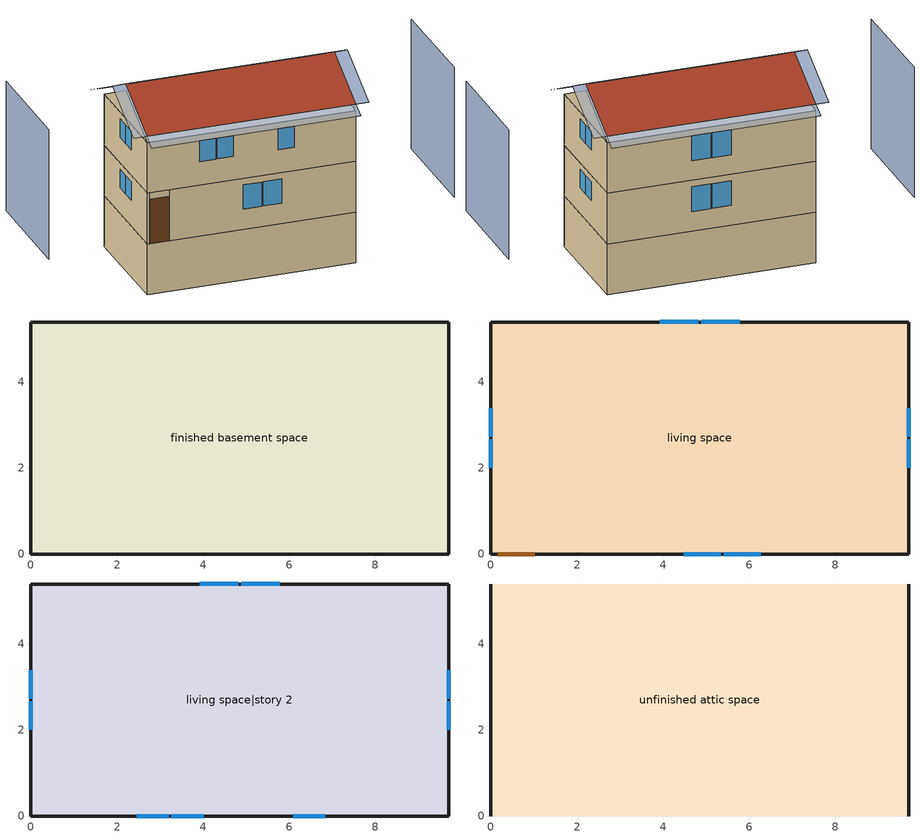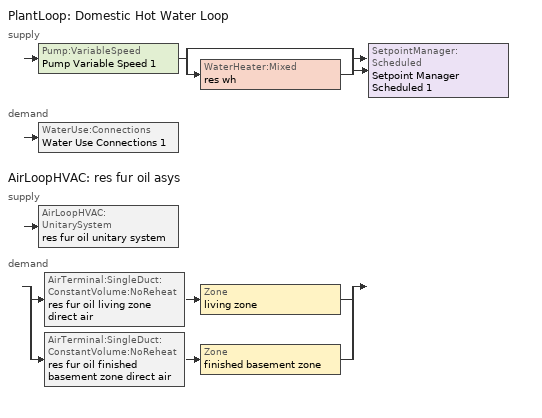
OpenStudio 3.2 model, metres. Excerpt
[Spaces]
finished basement space
 floor foundation (FloorFndGrndFinB): 0,0 0,5.39 9.71,5.39 9.71,0 z-2.44
 wall foundation (WallFndGrndFinB): 0,5.39 0,0 9.71,0 9.71,5.39 0,5.39 z-2.44:0
living space
 floor to finished basement space (FloorFinUninsFin): 0,0 0,5.39 9.71,5.39 9.71,0 z0
 wall outside (WallExtInsFin): 0,5.39 0,0 0.13,0 1.05,0 9.71,0 9.71,5.39 0,5.39 z0:2.44
 window (WindowConstruction): 4.48,0 5.35,0 / 5.41,0 6.28,0 z0.98:2.13; 5.78,5.39 4.88,5.39 / 4.82,5.39 3.93,5.39 z0.94:2.13; 0,3.39 0,2.73 / 0,2.67 0,2 / 9.71,2 9.71,2.67 / 9.71,2.73 9.71,3.39 z1.25:2.13
 door (Door): 0.15,0 1.02,0 z0:2.13
living space|story 2
 floor to living space (FloorFinUninsFin): 0,0 0,5.39 9.71,5.39 9.71,0 z2.44
 wall outside (WallExtInsFin): 0,5.39 0,0 9.71,0 9.71,5.39 0,5.39 z2.44:4.88
 window (WindowConstruction): 2.45,0 3.2,0 / 3.27,0 4.02,0 / 6.1,0 6.85,0 z3.57:4.57; 5.78,5.39 4.88,5.39 / 4.82,5.39 3.93,5.39 z3.38:4.57; 0,3.39 0,2.73 / 0,2.67 0,2 / 9.71,2 9.71,2.67 / 9.71,2.73 9.71,3.39 z3.68:4.57
unfinished attic space
 floor to living space|story 2 (FloorFinInsUnfinAttic): 0,5.39 9.71,5.39 9.71,0 0,0 z4.88
 wall outside (WallExtUninsUnfin): 0,2.7,6.22 0,5.39,4.88 0,0,4.88; 9.71,2.7,6.22 9.71,0,4.88 9.71,5.39,4.88
 roof outside (RoofUnfinInsExt): 9.71,2.7,6.53 0,2.7,6.53 0,0,5.18 9.71,0,5.18; 0,2.7,6.53 9.71,2.7,6.53 9.71,5.39,5.18 0,5.39,5.18
shading: -4.57,5.39 -4.57,0 / 14.28,0 14.28,5.39 z0:6.22; 9.71,2.73 9.71,3.39 / 9.71,2 9.71,2.67 / 0,3.39 0,2.73 / 0,2.67 0,2 z3.68:4.57; 6.1,0 6.85,0 / 3.27,0 4.02,0 / 2.45,0 3.2,0 z3.57:4.57; 0,2.67 0,2 / 9.71,2.73 9.71,3.39 / 0,3.39 0,2.73 / 9.71,2 9.71,2.67 z1.25:2.13; 4.82,5.39 3.93,5.39 / 5.78,5.39 4.88,5.39 z3.38:4.57; 5.41,0 6.28,0 / 4.48,0 5.35,0 z0.98:2.13; 5.78,5.39 4.88,5.39 / 4.82,5.39 3.93,5.39 z0.94:2.13; 10.32,0,5.18 10.32,2.7,6.53 9.71,2.7,6.53 9.71,0,5.18; -0.61,2.7,6.53 -0.61,0,5.18 0,0,5.18 0,2.7,6.53; 0,-0.61,4.88 9.71,-0.61,4.88 9.71,0,5.18 0,0,5.18; -0.61,5.39,5.18 -0.61,2.7,6.53 0,2.7,6.53 0,5.39,5.18; 10.32,2.7,6.53 10.32,5.39,5.18 9.71,5.39,5.18 9.71,2.7,6.53; 9.71,6,4.88 0,6,4.88 0,5.39,5.18 9.71,5.39,5.18
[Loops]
PlantLoop 'Domestic Hot Water Loop'
 supply: Pump:VariableSpeed 'Pump Variable Speed 1' > split
  | bypass
  | WaterHeater:Mixed 'res wh'
  join > SetpointManager:Scheduled 'Setpoint Manager Scheduled 1'
 demand: WaterUse:Connections 'Water Use Connections 1'
AirLoopHVAC 'res fur oil asys'
 supply: AirLoopHVAC:UnitarySystem 'res fur oil unitary system'
 demand: split
  | AirTerminal:SingleDuct:ConstantVolume:NoReheat 'res fur oil living zone direct air' > Zone 'living zone'
  | AirTerminal:SingleDuct:ConstantVolume:NoReheat 'res fur oil finished basement zone direct air' > Zone 'finished basement zone'
[Building]
Building 1: North Axis {deg}=315; Standards Number of Stories=3; Standards Number of Above Ground Stories=2; Standards Building Type=singlefamilydetached; Standards Number of Living Units=1
[Site]
Chicopee-Westover Metro AP_MA_USA: Latitude {deg}=42.2; Longitude {deg}=-72.533; Time Zone {hr}=-5; Elevation {m}=75; Terrain=Suburbs
[ClimateZones]
Climate Zone Institution Name 1=Building America; Climate Zone Document Year 1=0; Climate Zone Value 1=Cold
[Site:WaterMainsTemperature]
Calculation Method=Correlation; Annual Average Outdoor Air Temperature {C}=9.67161; Maximum Difference In Monthly Average Outdoor Air Temperatures {deltaC}=23.3192
[Site:GroundTemperature:Deep]
9.67161, 9.67161, 9.67161, 9.67161, 9.67161, 9.67161, 9.67161, 9.67161, 9.67161, 9.67161, 9.67161, 9.67161
[Material] Roughness=Rough
Name | Thickness {m} | Conductivity {W/m-K} | Density {kg/m3} | Specific Heat {J/kg-K} | Thermal Absorptance | Solar Absorptance | Visible Absorptance
Drywall 0.5 in. | 0.0127 | 0.160291 | 801 | 837.4 | 0.9 | 0.5 | 0.1
FloorUATrussandIns | 0.0889 | 0.0589139 | 50.7834 | 1165.1 | 0.9 | 0.5 | 0.9
FloorUAAdditionalCeilingIns | 0.099314 | 0.0562575 | 16.02 | 1046.75
Composition Shingles | 0.009525 | 0.162714 | 1121.4 | 1465.45 | 0.91 | 0.85 | 0.85
RoofSheathing | 0.01905 | 0.115458 | 512.64 | 1214.23 | 0.82 | 0.3 | 0.3
RoofUARoofIns | 0.18415 | 8.02397 | 37.0049 | 1207.88 | 0.91 | 0.85 | 0.91
Wood, Medium/Dark | 0.0254 | 0.102417 | 544.68 | 1172.36 | 0.92 | 0.75 | 0.75
WallSheathing | 0.0127 | 0.115458 | 512.64 | 1214.23 | 0.82 | 0.3 | 0.3
WallStudAndCavity | 0.0889 | 0.329206 | 129.063 | 1212.76 | 0.92 | 0.75 | 0.92
WallStudAndCavity 1 | 0.0889 | 0.384544 | 83.0341 | 1211.67 | 0.92 | 0.75 | 0.92
WallStudAndCavity 2 | 0.0889 | 0.397942 | 83.0341 | 1211.67 | 0.82 | 0.3 | 0.3
res furniture material finished basement space | 0.1524 | 0.115458 | 640.8 | 1214.23 | 0.9 | 0.6 | 0.1
Concrete 8.0 in. | 0.2032 | 1.803125 | 2242.8 | 837.4 | 0.9
Concrete 4.0 in. | 0.1016 | 1.803125 | 2242.8 | 837.4 | 0.9
FloorFinStudAndAirFloor | 0.1397 | 0.557395 | 67.691 | 1210.98 | 0.9 | 0.5 | 0.9
Wood Floor | 0.015875 | 0.115458 | 544.68 | 1214.23
Floor Covering | 0.0127 | 0.0433444 | 54.468 | 1339.84 | 0.9 | 0.9
DoorMaterial | 0.04445 | 0.0612267 | 512.64 | 1214.23 | 0.82 | 0.3 | 0.3
[Construction]
FloorFinInsUnfinAttic: Drywall 0.5 in., FloorUATrussandIns, FloorUAAdditionalCeilingIns
RoofUnfinInsExt: Composition Shingles, RoofSheathing, RoofUARoofIns
WallExtInsFin: Wood, Medium/Dark, WallSheathing, WallStudAndCavity, Drywall 0.5 in.
WallExtUninsUnfin: Wood, Medium/Dark, WallSheathing, WallStudAndCavity 1
WallIntFinUninsFin: WallStudAndCavity 2, Drywall 0.5 in.
res furniture construction finished basement space; res furniture construction living space; res furniture construction living space|story 2: res furniture material finished basement space
WallFndGrndFinB: Concrete 8.0 in., Drywall 0.5 in.
FloorFndGrndFinB: Concrete 4.0 in.
FloorFinUninsFin: Drywall 0.5 in., FloorFinStudAndAirFloor, RoofSheathing, Wood Floor, Floor Covering
WindowConstruction: WindowMaterial
Door: DoorMaterial
[WindowMaterial:SimpleGlazingSystem]
WindowMaterial: U-Factor {W/m2-K}=4.31528; Solar Heat Gain Coefficient=0.67
[ThermalZone] Use Ideal Air Loads=No
Name | Thermostat
living zone | living zone temperature setpoint
unfinished attic zone
finished basement zone | finished basement zone temperature setpoint
[Sizing:Zone] Zone Cooling Design Supply Air Temperature Input Method=SupplyAirTemperature; Zone Cooling Design Supply Air Temperature {C}=14; Zone Cooling Design Supply Air Temperature Difference {deltaC}=11.11; Zone Heating Design Supply Air Temperature Input Method=SupplyAirTemperature; Zone Heating Design Supply Air Temperature {C}=40; Zone Heating Design Supply Air Temperature Difference {deltaC}=11.11; Zone Cooling Design Supply Air Humidity Ratio {kg-H2O/kg-air}=0.0085; Zone Heating Design Supply Air Humidity Ratio {kg-H2O/kg-air}=0.008; Cooling Design Air Flow Method=DesignDay; Heating Design Air Flow Method=DesignDay; Account for Dedicated Outdoor Air System=No; Dedicated Outdoor Air System Control Strategy=NeutralSupplyAir; Dedicated Outdoor Air Low Setpoint Temperature for Design {C}=autosize; Dedicated Outdoor Air High Setpoint Temperature for Design {C}=autosize
living zone; unfinished attic zone; finished basement zone
[Zone equipment]
living zone: res fur oil living zone direct air, res room ac zone ptac
finished basement zone: res fur oil finished basement zone direct air, res room ac zone ptac 1
[Space]
Name | Space Type | Thermal Zone | Building Unit
living space; living space|story 2 | Space Type 1 | living zone | unit 1
unfinished attic space | Space Type 2 | unfinished attic zone
finished basement space | Space Type 3 | finished basement zone | unit 1
[SpaceType]
Name | Standards Space Type
Space Type 1 | living
Space Type 2 | unfinished attic
Space Type 3 | finished basement
[BuildingUnit]
unit 1: Building Unit Type=Residential
[External:File]
schedules.csv: File=schedules.csv
[People:Definition] Number of People Calculation Method=People; Number of People {people}=0.333333; Fraction Radiant=0.319734; Sensible Heat Fraction=0.573; Carbon Dioxide Generation Rate {m3/s-W}=0; Enable ASHRAE 55 Comfort Warnings=No; Mean Radiant Temperature Calculation Type=ZoneAveraged
res occupants|living space; res occupants|finished basement space; res occupants|living space|story 2
[People] Number of People Schedule=occupants; Activity Level Schedule=res occupants activity schedule; Multiplier=1
Name | People Definition | Space or SpaceType
res occupants|living space | res occupants|living space | living space
res occupants|finished basement space | res occupants|finished basement space | finished basement space
res occupants|living space|story 2 | res occupants|living space|story 2 | living space|story 2
[InternalMass:Definition] Design Level Calculation Method=SurfaceArea
Name | Construction | Surface Area {m2}
finished basement space Partition; living space Partition; living space|story 2 Partition | WallIntFinUninsFin | 52.3354
res furniture mass finished basement space | res furniture construction finished basement space | 20.9342
res furniture mass living space | res furniture construction living space | 20.9342
res furniture mass living space|story 2 | res furniture construction living space|story 2 | 20.9342
[InternalMass] Multiplier=1
Name | Internal Mass Definition | Space or SpaceType
finished basement space Partition | finished basement space Partition | finished basement space
living space Partition | living space Partition | living space
living space|story 2 Partition | living space|story 2 Partition | living space|story 2
res furniture mass finished basement space | res furniture mass finished basement space | finished basement space
res furniture mass living space | res furniture mass living space | living space
res furniture mass living space|story 2 | res furniture mass living space|story 2 | living space|story 2
[Foundation:Kiva]
Foundation Kiva 1: Wall Height Above Grade {m}=0.2032; Wall Depth Below Slab {m}=0.2032
[Foundation:Kiva:Settings]
Soil Conductivity {W/m-K}=1.731; Soil Density {kg/m3}=1842.3; Soil Specific Heat {J/kg-K}=418.7; Ground Solar Absorptivity=0.9; Ground Thermal Absorptivity=0.9; Ground Surface Roughness {m}=0.03; Far-Field Width {m}=40; Deep-Ground Boundary Condition=ZeroFlux; Deep-Ground Depth {m}=40; Minimum Cell Dimension {m}=0.02; Maximum Cell Growth Coefficient=1.5; Simulation Timestep=Hourly
[SurfaceProperty:ExposedFoundationPerimeter]
Surface 18: Exposed Perimeter Calculation Method=TotalExposedPerimeter; Total Exposed Perimeter {m}=30.196
[PlantLoop]
Domestic Hot Water Loop: Glycol Concentration=0; Maximum Loop Flow Rate {m3/s}=0.01; Plant Loop Volume {m3}=0.003; Load Distribution Scheme=Optimal
[Sizing:Plant]
Domestic Hot Water Loop: Loop Type=Heating; Design Loop Exit Temperature {C}=51.6667; Loop Design Temperature Difference {deltaC}=5.55556; Sizing Option=NonCoincident; Zone Timesteps in Averaging Window=1; Coincident Sizing Factor Mode=None
[Pump:VariableSpeed]
Pump Variable Speed 1: Rated Flow Rate {m3/s}=0.01; Rated Pump Head {Pa}=1; Rated Power Consumption {W}=0; Motor Efficiency=1; Fraction of Motor Inefficiencies to Fluid Stream=0; Coefficient 1 of the Part Load Performance Curve=0; Coefficient 2 of the Part Load Performance Curve=1; Coefficient 3 of the Part Load Performance Curve=0; Coefficient 4 of the Part Load Performance Curve=0; Pump Control Type=Intermittent; Skin Loss Radiative Fraction=0.5; Design Power Sizing Method=PowerPerFlowPerPressure; Design Electric Power per Unit Flow Rate {W/(m3/s)}=348701.1; Design Shaft Power per Unit Flow Rate per Unit Head {W-s/m3-Pa}=1.28205; Design Minimum Flow Rate Fraction=0
[SetpointManager:Scheduled]
Setpoint Manager Scheduled 1: Control Variable=Temperature; Schedule=dhw temp
[WaterHeater:Mixed]
res wh: Tank Volume {m3}=0.143846; Setpoint Temperature Schedule=WH Setpoint Temp; Deadband Temperature Difference {deltaC}=2; Maximum Temperature Limit {C}=99; Heater Control Type=Cycle; Heater Maximum Capacity {W}=26376.4; Heater Minimum Capacity {W}=0; Heater Fuel Type=FuelOilNo1; Heater Thermal Efficiency=0.785065; Off Cycle Parasitic Fuel Consumption Rate {W}=0; Off Cycle Parasitic Fuel Type=Electricity; Off Cycle Parasitic Heat Fraction to Tank=0; On Cycle Parasitic Fuel Consumption Rate {W}=0; On Cycle Parasitic Fuel Type=Electricity; On Cycle Parasitic Heat Fraction to Tank=0; Ambient Temperature Indicator=ThermalZone; Ambient Temperature Thermal Zone=finished basement zone; Off Cycle Loss Coefficient to Ambient Temperature {W/K}=3.56229; Off Cycle Loss Fraction to Thermal Zone=0.64; On Cycle Loss Coefficient to Ambient Temperature {W/K}=3.56229; On Cycle Loss Fraction to Thermal Zone=1; Use Side Effectiveness=1; Source Side Effectiveness=1; Use Side Design Flow Rate {m3/s}=autosize; Source Side Design Flow Rate {m3/s}=autosize; Indirect Water Heating Recovery Time {hr}=1.5; Source Side Flow Control Mode=IndirectHeatPrimarySetpoint
[WaterHeater:Sizing]
res wh: Design Mode=PeakDraw; Time Storage Can Meet Peak Draw {hr}=0.538503; Time for Tank Recovery {hr}=0; Nominal Tank Volume for Autosizing Plant Connections {m3}=1
[WaterUse:Connections]
Water Use Connections 1: Drain Water Heat Exchanger Type=None; Drain Water Heat Exchanger Destination=Plant; Water Use Equipment Name 1=res shower; Water Use Equipment Name 2=res sink; Water Use Equipment Name 3=res bath; Water Use Equipment Name 4=res shower dist; Water Use Equipment Name 5=res sink dist; Water Use Equipment Name 6=res bath dist; Water Use Equipment Name 7=res cw; Water Use Equipment Name 8=res dw
[WaterUse:Equipment:Definition]
Name | Peak Flow Rate {m3/s} | Target Temperature Schedule
res shower | 0.000103107 | fixtures temperature schedule
res sink | 6.32038e-05 | fixtures temperature schedule
res bath | 0.000362327 | fixtures temperature schedule
res shower dist; res sink dist; res bath dist | 0 | fixtures temperature schedule
res cw | 6.58207e-06 | res cw temperature schedule
res dw | 1.13243e-05 | res dw temperature schedule
[WaterUse:Equipment] Space=living space
Name | Water Use Equipment Definition | Flow Rate Fraction Schedule
res shower | res shower | showers
res sink | res sink | sinks
res bath | res bath | baths
res shower dist | res shower dist | showers
res sink dist | res sink dist | sinks
res bath dist | res bath dist | baths
res cw | res cw | clothes_washer
res dw | res dw | dishwasher
[OtherEquipment:Definition] Design Level Calculation Method=EquipmentLevel; Fraction Radiant=0; Fraction Lost=0
Name | Design Level {W} | Fraction Latent
res shower | 2964.22 | 0.486891
res sink | 634.242 | 0.311263
res bath | 5338.78 | 0
res hot water distribution | 4068.57 | 0
[OtherEquipment] Space or SpaceType=living space
Name | Other Equipment Definition | Schedule
res shower | res shower | showers
res sink | res sink | sinks
res bath | res bath | baths
res hot water distribution | res hot water distribution | showers
[EnergyManagementSystem:Sensor]
Name | Output Variable or Output Meter Index Key | Output Variable or Output Meter
res_shower_vol | res shower | Water Use Equipment Hot Water Volume
res_shower_tout | res wh | Water Heater Use Side Outlet Temperature
res_shower_mixsp | fixtures temperature schedule | Schedule Value
res_nv_pb_s |  | Site Outdoor Air Barometric Pressure
res_af_vw_s |  | Site Wind Speed
res_nv_wt_s |  | Site Outdoor Air Humidity Ratio
res_af_1_tin_s | living zone | Zone Mean Air Temperature
res_af_1_tt_s | living zone | Zone Outdoor Air Drybulb Temperature
res_nv_1_nva_s | res nv_1 avail schedule | Schedule Value
res_nv_1_sp_s | res nv_1 temp schedule | Schedule Value
res_ds_res_fur_oil_asys_fan_rtf_s | res fur oil htg supply fan | Fan Runtime Fraction
res_infil_1_range_sch_s | res mv_1 range exhaust schedule | Schedule Value
res_infil_1_bath_sch_s | res mv_1 bath exhaust schedule | Schedule Value
res_infil_1_dryer_sch_s | clothes_dryer_exhaust | Schedule Value
res_infil_1_wh_sch_s | Always On Discrete | Schedule Value
[EnergyManagementSystem:Program]
res_shower_sag: If res_shower_vol > 0; Set ShowerTime=SystemTimeStep; Else; Set ShowerTime=0; EndIf; If (res_shower_vol > 0) && (res_shower_mixsp > res_shower_tout); Set ShowerSag=SystemTimeStep; Set ShowerE=res_shower_vol*4141170*(res_shower_mixsp-res_shower_tout); Else; Set ShowerSag=0; Set ShowerE=0; EndIf
res_nv_1_program: Set Tdiff = res_af_1_tin_s-res_af_1_tt_s; Set dT = (@Abs Tdiff); Set pt = (@RhFnTdbWPb res_af_1_tt_s res_nv_wt_s res_nv_pb_s); Set NVA = 5248.341619545534; Set Cs = 0.00017926040778923255; Set Cw = 8.70903777141566e-05; Set MNV = 1.4179398737919997; Set MHR = 0.0115; Set MRH = 0.7; Set temp1 = (res_nv_1_nva_s*NVA); Set SGNV = temp1*((((Cs*dT)+(Cw*(res_af_vw_s^2)))^0.5)/1000); If (res_nv_wt_s<MHR) && (pt<MRH) && (res_af_1_tin_s>res_nv_1_sp_s); Set temp2 = (res_af_1_tin_s-res_nv_1_sp_s); Set NVadj1 = temp2/(res_af_1_tin_s-res_af_1_tt_s); Set NVadj2 = (@Min NVadj1 1); Set NVadj3 = (@Max NVadj2 0); Set NVadj = SGNV*NVadj3; Set res_nv_1_flow_act = (@Min NVadj MNV); Else; Set res_nv_1_flow_act = 0; EndIf
res_infil_1_program: Set p_m = 0.14; Set p_s = 0.22; Set s_m = 270; Set s_s = 370; Set z_m = 9.99744; Set z_s = 4.8768; Set f_t = (((s_m/z_m)^p_m)*((z_s/s_s)^p_s)); Set Tdiff = res_af_1_tin_s-res_af_1_tt_s; Set dT = @Abs Tdiff; Set c = 0.165; Set Cs = 0.1025; Set Cw = 0.1502; Set n = 0.65; Set sft = (f_t*0.7000000000000001); Set temp1 = ((c*Cw)*((sft*res_af_vw_s)^(2*n)))^2; Set Qn = (((c*Cs*(dT^n))^2)+temp1)^0.5; Set Tdiff = res_af_1_tin_s-res_af_1_tt_s; Set QWHV = res_infil_1_wh_sch_s*0.0; Set Qrange = res_infil_1_range_sch_s*0.0472; Set Qdryer = res_infil_1_dryer_sch_s*0.0472; Set Qbath = res_infil_1_bath_sch_s*0.0472; Set QductsOut = 0; Set QductsIn = 0; Set Qout = Qrange+Qbath+Qdryer+QductsOut; Set Qin = QWHV+QductsIn; Set faneff_wh = 1; Set res_infil_1_house_fan_act = (QWHV*300)/faneff_wh*0; Set faneff_sp = 0.4719474432000001; Set res_infil_1_range_fan_act = (Qrange*300)/faneff_sp; Set res_infil_1_bath_fan_act = (Qbath*300)/faneff_sp; Set Qfan = (@Max Qout Qin); If Qfan > 0; Set Qavg = ((Qout + Qin) / 2.0); If ((@Abs (Qout - Qavg)) / Qavg) <= 0.1; Set phi = 1; Else; Set phi = (Qn / (Qn + Qfan)); EndIf; Set Qinf_adj = phi * Qn; Else; Set Qinf_adj = Qn; EndIf; Set res_infil_1_flow_act = Qfan + Qinf_adj
[EnergyManagementSystem:ProgramCallingManager]
res shower sag: EndOfSystemTimestepAfterHVACReporting; res_shower_sag
res af_1 program calling manager: BeginTimestepBeforePredictor; res_infil_1_program; res_nv_1_program
[EnergyManagementSystem:OutputVariable] Type of Data in Variable=Summed; Update Frequency=SystemTimestep; EMS Program or Subroutine=res_shower_sag
Name | EMS Variable | Units
Unmet Shower Energy|unit 1 | ShowerE | J
Unmet Shower Time|unit 1 | ShowerSag | hr
Shower Draw Time|unit 1 | ShowerTime | hr
[Coil:Heating:Gas]
res fur oil heating coil: Availability Schedule=Always On Discrete; Gas Burner Efficiency=0.8; Nominal Capacity {W}=16893.5; Parasitic Electric Load {W}=220; Parasitic Gas Load {W}=0; Fuel Type=FuelOilNo1
[Fan:OnOff] Availability Schedule=Always On Discrete; Motor Efficiency=1
Name | Fan Total Efficiency | Pressure Rise {Pa} | Maximum Flow Rate {m3/s} | Motor In Airstream Fraction | Fan Power Ratio Function of Speed Ratio Curve | Fan Efficiency Ratio Function of Speed Ratio Curve
res fur oil htg supply fan | 0.75 | 794.58 | 0.498309 | 1 | Fan On Off Power Curve | Fan On Off Efficiency Curve
res room ac living zone clg supply fan | 1 | 0 | 0.257118 | 0 | Fan On Off Power Curve 1 | Fan On Off Efficiency Curve 1
res room ac finished basement zone clg supply fan | 1 | 0 | 0.0412668 | 0 | Fan On Off Power Curve 2 | Fan On Off Efficiency Curve 2
[AirLoopHVAC:UnitarySystem]
res fur oil unitary system: Control Type=Load; Controlling Zone or Thermostat Location=living zone; Dehumidification Control Type=None; Availability Schedule=Always On Discrete; Supply Fan=res fur oil htg supply fan; Fan Placement=BlowThrough; Supply Air Fan Operating Mode Schedule=Always Off Discrete; Heating Coil=res fur oil heating coil; DX Heating Coil Sizing Ratio=1; Use DOAS DX Cooling Coil=No; DOAS DX Cooling Coil Leaving Minimum Air Temperature {C}=2; Latent Load Control=SensibleOnlyLoadControl; Supply Air Flow Rate Method During Cooling Operation=SupplyAirFlowRate; Supply Air Flow Rate During Cooling Operation {m3/s}=0; Supply Air Flow Rate Method During Heating Operation=SupplyAirFlowRate; Supply Air Flow Rate During Heating Operation {m3/s}=0.498304; Supply Air Flow Rate When No Cooling or Heating is Required {m3/s}=0; Maximum Supply Air Temperature {C}=48.8889; Maximum Outdoor Dry-Bulb Temperature for Supplemental Heater Operation {C}=21; Maximum Cycling Rate {cycles/hr}=2.5; Heat Pump Time Constant {s}=60; Fraction of On-Cycle Power Use=0.01; Heat Pump Fan Delay Time {s}=60; Ancilliary On-Cycle Electric Power {W}=0; Ancilliary Off-Cycle Electric Power {W}=0
[AirLoopHVAC]
res fur oil asys: Availability Schedule=Always On Discrete; Design Supply Air Flow Rate {m3/s}=0.498304; Design Return Air Flow Fraction of Supply Air Flow=1
[Sizing:System]
res fur oil asys: Type of Load to Size On=Sensible; Design Outdoor Air Flow Rate {m3/s}=Autosize; Central Heating Maximum System Air Flow Ratio=0.3; Preheat Design Temperature {C}=7; Preheat Design Humidity Ratio {kg-H2O/kg-Air}=0.008; Precool Design Temperature {C}=12.8; Precool Design Humidity Ratio {kg-H2O/kg-Air}=0.008; Central Cooling Design Supply Air Temperature {C}=12.8; Central Heating Design Supply Air Temperature {C}=16.7; Sizing Option=NonCoincident; 100% Outdoor Air in Cooling=Yes; 100% Outdoor Air in Heating=Yes; Central Cooling Design Supply Air Humidity Ratio {kg-H2O/kg-Air}=0.0085; Central Heating Design Supply Air Humidity Ratio {kg-H2O/kg-Air}=0.008; Cooling Design Air Flow Method=DesignDay; Cooling Design Air Flow Rate {m3/s}=0; Heating Design Air Flow Method=DesignDay; Heating Design Air Flow Rate {m3/s}=0; System Outdoor Air Method=ZoneSum; Zone Maximum Outdoor Air Fraction=1; Cooling Supply Air Flow Rate Per Floor Area {m3/s-m2}=0.00996765; Cooling Fraction of Autosized Cooling Supply Air Flow Rate=1; Cooling Supply Air Flow Rate Per Unit Cooling Capacity {m3/s-W}=3.94755e-05; Heating Supply Air Flow Rate Per Floor Area {m3/s-m2}=0.00996765; Heating Fraction of Autosized Heating Supply Air Flow Rate=1; Heating Fraction of Autosized Cooling Supply Air Flow Rate=1; Heating Supply Air Flow Rate Per Unit Heating Capacity {m3/s-W}=3.15882e-05; Cooling Design Capacity Method=CoolingDesignCapacity; Cooling Design Capacity {W}=autosize; Cooling Design Capacity Per Floor Area {W/m2}=234.7; Fraction of Autosized Cooling Design Capacity=1; Heating Design Capacity Method=HeatingDesignCapacity; Heating Design Capacity {W}=autosize; Heating Design Capacity Per Floor Area {W/m2}=157; Fraction of Autosized Heating Design Capacity=1; Central Cooling Capacity Control Method=OnOff
[AirTerminal:SingleDuct:ConstantVolume:NoReheat] Availability Schedule=Always On Discrete
Name | Maximum Air Flow Rate {m3/s}
res fur oil living zone direct air | 0.429388
res fur oil finished basement zone direct air | 0.0689158
[Coil:Cooling:DX:SingleSpeed] Availability Schedule=Always On Discrete; Rated Sensible Heat Ratio=0.65; Rated COP {W/W}=3.10481; Rated Evaporator Fan Power Per Volume Flow Rate {W/(m3/s)}=773.3; Total Cooling Capacity Function of Temperature Curve=RoomAC-Cap-fT; Total Cooling Capacity Function of Flow Fraction Curve=RoomAC-Cap-fFF; Energy Input Ratio Function of Temperature Curve=RoomAC-EIR-fT; Energy Input Ratio Function of Flow Fraction Curve=RoomAC-EIR-fFF; Part Load Fraction Correlation Curve=RoomAC-PLF-fPLR; Minimum Outdoor Dry-Bulb Temperature for Compressor Operation {C}=-25; Condenser Type=AirCooled; Evaporative Condenser Effectiveness=0.9; Evaporative Condenser Air Flow Rate {m3/s}=Autosize; Evaporative Condenser Pump Rated Power Consumption {W}=Autosize; Crankcase Heater Capacity {W}=0; Maximum Outdoor Dry-Bulb Temperature for Crankcase Heater Operation {C}=10; Basin Heater Capacity {W/K}=0; Basin Heater Setpoint Temperature {C}=2
Name | Rated Total Cooling Capacity {W} | Rated Air Flow Rate {m3/s}
res room ac cooling coil | 5474.25 | 0.229202
res room ac cooling coil 1 | 878.604 | 0.0367864
[Coil:Heating:Electric] Availability Schedule=Always Off Discrete; Nominal Capacity {W}=0
res room ac always off heating coil; res room ac always off heating coil 1
[ZoneHVAC:PackagedTerminalAirConditioner] Availability Schedule=Always On Discrete; Supply Air Flow Rate During Heating Operation {m3/s}=1e-05; Supply Air Flow Rate When No Cooling or Heating is Needed {m3/s}=0; Outdoor Air Flow Rate During Cooling Operation {m3/s}=0; Outdoor Air Flow Rate During Heating Operation {m3/s}=0; Outdoor Air Flow Rate When No Cooling or Heating is Needed {m3/s}=0; Fan Placement=DrawThrough; Supply Air Fan Operating Mode Schedule=Always Off Discrete
Name | Supply Air Flow Rate During Cooling Operation {m3/s} | Supply Air Fan | Heating Coil | Cooling Coil
res room ac zone ptac | 0.257118 | res room ac living zone clg supply fan | res room ac always off heating coil | res room ac cooling coil
res room ac zone ptac 1 | 0.0412668 | res room ac finished basement zone clg supply fan | res room ac always off heating coil 1 | res room ac cooling coil 1
[ThermostatSetpoint:DualSetpoint] Heating Setpoint Temperature Schedule=res heating setpoint; Cooling Setpoint Temperature Schedule=res cooling setpoint
finished basement zone temperature setpoint; living zone temperature setpoint
[ElectricEquipment:Definition] Design Level Calculation Method=EquipmentLevel
Name | Design Level {W} | Fraction Latent | Fraction Radiant | Fraction Lost
res ceil fan | 12.5372 | 0 | 0.558 | 0
res refrig | 65.0889 | 0 | 0 | 0
res cw | 989.686 | 0 | 0.48 | 0.2
res cd electric | 7238.73 | 0.05 | 0.09 | 0.8
res dw | 736.983 | 0.15 | 0.36 | 0.25
res range electric | 1164.25 | 0.3 | 0.24 | 0.3
res misc plug loads|living space; res misc plug loads|finished basement space; res misc plug loads|living space|story 2 | 258.486 | 0.021 | 0.558 | 0.049
res infil_1 house fan; res infil_1 range fan; res infil_1 bath fan | 0 | 0 | 0 | 1
[ElectricEquipment]
Name | Electric Equipment Definition | Space or SpaceType | Schedule
res ceil fan | res ceil fan | living space | ceiling_fan
res refrig | res refrig | living space | res refrig schedule
res cw | res cw | living space | clothes_washer_power
res cd electric | res cd electric | living space | clothes_dryer
res dw | res dw | living space | dishwasher_power
res range electric | res range electric | living space | cooking_range
res misc plug loads|living space | res misc plug loads|living space | living space | plug_loads
res misc plug loads|finished basement space | res misc plug loads|finished basement space | finished basement space | plug_loads
res misc plug loads|living space|story 2 | res misc plug loads|living space|story 2 | living space|story 2 | plug_loads
res infil_1 house fan | res infil_1 house fan | living space | Always On Discrete
res infil_1 range fan | res infil_1 range fan | living space | Always On Discrete
res infil_1 bath fan | res infil_1 bath fan | living space | Always On Discrete
[Lights:Definition] Design Level Calculation Method=LightingLevel; Lighting Level {W}=89.371; Fraction Radiant=0.6; Fraction Visible=0.2; Return Air Fraction=0
res lighting interior living space; res lighting interior finished basement space; res lighting interior living space|story 2
[Lights] Schedule=lighting_interior; Fraction Replaceable=1
Name | Lights Definition | Space or SpaceType
res lighting interior living space | res lighting interior living space | living space
res lighting interior finished basement space | res lighting interior finished basement space | finished basement space
res lighting interior living space|story 2 | res lighting interior living space|story 2 | living space|story 2
[Exterior:Lights:Definition]
res lighting exterior: Design Level {W}=11.2783
[Exterior:Lights]
res lighting exterior: Exterior Lights Definition=res lighting exterior; Schedule=lighting_exterior
[SpaceInfiltration:EffectiveLeakageArea]
res infil|unfinished attic space: Space or SpaceType=unfinished attic space; Schedule=Always On Discrete; Effective Air Leakage Area {cm2}=1742.77; Stack Coefficient=0.000114864; Wind Coefficient=3.99921e-05
[SpaceInfiltration:DesignFlowRate] Space or SpaceType=living space; Schedule=Always On Discrete; Design Flow Rate Calculation Method=Flow/Space; Design Flow Rate {m3/s}=0
res nv_1 flow; res infil_1 flow
[EnergyManagementSystem:Actuator]
Name | Actuated Component | Actuated Component Type | Actuated Component Control Type
res_nv_1_flow_act | res nv_1 flow | Zone Infiltration | Air Exchange Flow Rate
res_infil_1_house_fan_act | res infil_1 house fan | ElectricEquipment | Electricity Rate
res_infil_1_range_fan_act | res infil_1 range fan | ElectricEquipment | Electricity Rate
res_infil_1_bath_fan_act | res infil_1 bath fan | ElectricEquipment | Electricity Rate
res_infil_1_flow_act | res infil_1 flow | Zone Infiltration | Air Exchange Flow Rate
[Schedule:File] External File=schedules.csv; Rows to Skip at Top=1; Number of Hours of Data=8760; Minutes per Item=15
Name | Column Number
occupants | 1
showers | 14
sinks | 15
baths | 13
ceiling_fan | 16
clothes_washer | 9
clothes_washer_power | 10
clothes_dryer | 11
dishwasher | 7
dishwasher_power | 8
cooking_range | 6
lighting_interior | 2
lighting_exterior | 3
plug_loads | 17
clothes_dryer_exhaust | 12
[Schedule:Constant]
Name | Value
res occupants activity schedule | 112.539
dhw temp; WH Setpoint Temp | 51.6667
fixtures temperature schedule | 43.3333
Always On Discrete | 1
Always Off Discrete | 0
res cw temperature schedule; res dw temperature schedule | 52.666
[Schedule:Ruleset]
Name | Default Day Schedule | Summer Design Day Schedule | Winter Design Day Schedule
res heating setpoint | Schedule Day 6 | res heating setpoint summer design | res heating setpoint winter design
res cooling setpoint | Schedule Day 7 | res cooling setpoint summer design | res cooling setpoint winter design
res refrig schedule | Schedule Day 8 | res refrig schedule summer design | res refrig schedule winter design
res nv_1 temp schedule | Schedule Day 11
res nv_1 avail schedule | Schedule Day 12
res mv_1 range exhaust schedule | Schedule Day 15 | res mv_1 range exhaust schedule summer design | res mv_1 range exhaust schedule winter design
res mv_1 bath exhaust schedule | Schedule Day 16 | res mv_1 bath exhaust schedule summer design | res mv_1 bath exhaust schedule winter design
[Schedule:Day]
Schedule Day 6; Schedule Day 7; Schedule Day 8; res refrig schedule winter design; Schedule Day 11; Schedule Day 12; Schedule Day 15; res mv_1 range exhaust schedule winter design; Schedule Day 16; res mv_1 bath exhaust schedule winter design: 24, 0, 0
res heating setpoint allday1; res heating setpoint allday2; res heating setpoint allday3; res heating setpoint allday4; res heating setpoint allday5; res heating setpoint allday6; res heating setpoint allday7; res heating setpoint allday8; res heating setpoint allday9; res heating setpoint allday10; res heating setpoint allday11; res heating setpoint allday12: 6, 0, 17.7778, 21, 0, 19.4444, 24, 0, 17.7778
res heating setpoint winter design; res cooling setpoint allday1; res cooling setpoint allday2; res cooling setpoint allday3; res cooling setpoint allday4; res cooling setpoint allday5; res cooling setpoint allday9; res cooling setpoint allday10; res cooling setpoint allday11; res cooling setpoint allday12; res cooling setpoint winter design: 24, 0, 21.1111
res heating setpoint summer design; res cooling setpoint summer design: 24, 0, 23.8889
res cooling setpoint allday6; res cooling setpoint allday7; res cooling setpoint allday8: 1, 0, 21.1111, 2, 0, 21.1111, 3, 0, 21.1111, 4, 0, 21.1111, 5, 0, 21.1111, 6, 0, 21.1111, 7, 0, 21.1111, 8, 0, 21.1111, 9, 0, 21.1111, 10, 0, 21.1111, 11, 0, 21.1111, 12, 0, 21.1111, 13, 0, 21.1111, 14, 0, 21.1111, 15, 0, 21.1111, 16, 0, 21.1111, 17, 0, 21.1111, 18, 0, 21.1111, 19, 0, 21.1111, 20, 0, 21.1111, 21, 0, 21.1111, 22, 0, 21.1111, 23, 0, 21.1111, 24, 0, 21.1111
res refrig schedule allday1; res refrig schedule allday12: 1, 0, 0.610949, 2, 0, 0.595675, 3, 0, 0.580401, 4, 0, 0.565128, 6, 0, 0.549854, 7, 0, 0.580401, 8, 0, 0.610949, 10, 0, 0.626223, 12, 0, 0.610949, 15, 0, 0.641496, 16, 0, 0.626223, 17, 0, 0.672044, 18, 0, 0.733139, 19, 0, 0.763686, 20, 0, 0.733139, 21, 0, 0.717865, 22, 0, 0.702591, 23, 0, 0.672044, 24, 0, 0.626223
res refrig schedule allday2: 1, 0, 0.609489, 2, 0, 0.594252, 3, 0, 0.579015, 4, 0, 0.563777, 6, 0, 0.54854, 7, 0, 0.579015, 8, 0, 0.609489, 10, 0, 0.624726, 12, 0, 0.609489, 15, 0, 0.639964, 16, 0, 0.624726, 17, 0, 0.670438, 18, 0, 0.731387, 19, 0, 0.761861, 20, 0, 0.731387, 21, 0, 0.71615, 22, 0, 0.700912, 23, 0, 0.670438, 24, 0, 0.624726
res refrig schedule allday3; res refrig schedule allday4; res refrig schedule allday5: 1, 0, 0.791241, 2, 0, 0.77146, 3, 0, 0.751679, 4, 0, 0.731898, 6, 0, 0.712117, 7, 0, 0.751679, 8, 0, 0.791241, 10, 0, 0.811022, 12, 0, 0.791241, 15, 0, 0.830803, 16, 0, 0.811022, 17, 0, 0.870365, 18, 0, 0.949489, 19, 0, 0.989051, 20, 0, 0.949489, 21, 0, 0.929708, 22, 0, 0.909927, 23, 0, 0.870365, 24, 0, 0.811022
res refrig schedule allday6; res refrig schedule allday7; res refrig schedule allday8; res refrig schedule allday9: 1, 0, 0.8, 2, 0, 0.78, 3, 0, 0.76, 4, 0, 0.74, 6, 0, 0.72, 7, 0, 0.76, 8, 0, 0.8, 10, 0, 0.82, 12, 0, 0.8, 15, 0, 0.84, 16, 0, 0.82, 17, 0, 0.88, 18, 0, 0.96, 19, 0, 1, 20, 0, 0.96, 21, 0, 0.94, 22, 0, 0.92, 23, 0, 0.88, 24, 0, 0.82
res refrig schedule allday10: 1, 0, 0.679562, 2, 0, 0.662573, 3, 0, 0.645584, 4, 0, 0.628595, 6, 0, 0.611606, 7, 0, 0.645584, 8, 0, 0.679562, 10, 0, 0.696551, 12, 0, 0.679562, 15, 0, 0.71354, 16, 0, 0.696551, 17, 0, 0.747518, 18, 0, 0.815474, 19, 0, 0.849453, 20, 0, 0.815474, 21, 0, 0.798485, 22, 0, 0.781496, 23, 0, 0.747518, 24, 0, 0.696551
res refrig schedule allday11: 1, 0, 0.675182, 2, 0, 0.658303, 3, 0, 0.641423, 4, 0, 0.624544, 6, 0, 0.607664, 7, 0, 0.641423, 8, 0, 0.675182, 10, 0, 0.692062, 12, 0, 0.675182, 15, 0, 0.708942, 16, 0, 0.692062, 17, 0, 0.742701, 18, 0, 0.810219, 19, 0, 0.843978, 20, 0, 0.810219, 21, 0, 0.793339, 22, 0, 0.77646, 23, 0, 0.742701, 24, 0, 0.692062
res refrig schedule summer design; res mv_1 range exhaust schedule summer design; res mv_1 bath exhaust schedule summer design: 24, 0, 1
res nv_1 temp schedule allday1; res nv_1 temp schedule allday2; res nv_1 temp schedule allday3; res nv_1 temp schedule allday4; res nv_1 temp schedule allday5; res nv_1 temp schedule allday10; res nv_1 temp schedule allday11; res nv_1 temp schedule allday12: 24, 0, 20.5556
res nv_1 temp schedule allday6; res nv_1 temp schedule allday7; res nv_1 temp schedule allday9: 24, 0, 20
res nv_1 temp schedule allday8: 6, 0, 18.3333, 21, 0, 20, 24, 0, 18.3333
res nv_1 availability schedule allday1 on; res nv_1 availability schedule allday1 on 1; res nv_1 availability schedule allday1 on 2; res nv_1 availability schedule allday1 on 3; res nv_1 availability schedule allday1 on 4; res nv_1 availability schedule allday1 on 5; res nv_1 availability schedule allday1 on 6; res nv_1 availability schedule allday1 on 7; res nv_1 availability schedule allday1 on 8; res nv_1 availability schedule allday1 on 9; res nv_1 availability schedule allday1 on 10; res nv_1 availability schedule allday1 on 11: 1, 0, 1, 2, 0, 1, 3, 0, 1, 4, 0, 1, 5, 0, 1, 6, 0, 1, 7, 0, 1, 8, 0, 1, 9, 0, 1, 10, 0, 1, 11, 0, 1, 12, 0, 1, 13, 0, 1, 14, 0, 1, 15, 0, 1, 16, 0, 1, 17, 0, 1, 18, 0, 1, 19, 0, 1, 20, 0, 1, 21, 0, 1, 22, 0, 1, 23, 0, 1, 24, 0, 1
res mv_1 range exhaust schedule allday1; res mv_1 range exhaust schedule allday2; res mv_1 range exhaust schedule allday3; res mv_1 range exhaust schedule allday4; res mv_1 range exhaust schedule allday5; res mv_1 range exhaust schedule allday6; res mv_1 range exhaust schedule allday7; res mv_1 range exhaust schedule allday8; res mv_1 range exhaust schedule allday9; res mv_1 range exhaust schedule allday10; res mv_1 range exhaust schedule allday11; res mv_1 range exhaust schedule allday12: 7, 0, 0, 8, 0, 1, 24, 0, 0
res mv_1 bath exhaust schedule allday1; res mv_1 bath exhaust schedule allday2; res mv_1 bath exhaust schedule allday3; res mv_1 bath exhaust schedule allday4; res mv_1 bath exhaust schedule allday5; res mv_1 bath exhaust schedule allday6; res mv_1 bath exhaust schedule allday7; res mv_1 bath exhaust schedule allday8; res mv_1 bath exhaust schedule allday9; res mv_1 bath exhaust schedule allday10; res mv_1 bath exhaust schedule allday11; res mv_1 bath exhaust schedule allday12: 3, 0, 0, 4, 0, 1, 24, 0, 0
[Schedule:Rule] Apply Monday=Yes; Apply Wednesday=Yes; Apply Friday=Yes; Date Specification Type=DateRange; Start Day=1
Name | Schedule Ruleset | Rule Order | Day Schedule | Apply Sunday | Apply Tuesday | Apply Thursday | Apply Saturday | Start Month | End Month | End Day
res heating setpoint allday rule1 | res heating setpoint | 11 | res heating setpoint allday1 | Yes | Yes | Yes | Yes | 1 | 1 | 31
res heating setpoint allday rule2 | res heating setpoint | 10 | res heating setpoint allday2 | Yes | Yes | Yes | Yes | 2 | 2 | 28
res heating setpoint allday rule3 | res heating setpoint | 9 | res heating setpoint allday3 | Yes | Yes | Yes | Yes | 3 | 3 | 31
res heating setpoint allday rule4 | res heating setpoint | 8 | res heating setpoint allday4 | Yes | Yes | Yes | Yes | 4 | 4 | 30
res heating setpoint allday rule5 | res heating setpoint | 7 | res heating setpoint allday5 | Yes | Yes | Yes | Yes | 5 | 5 | 31
res heating setpoint allday rule6 | res heating setpoint | 6 | res heating setpoint allday6 | Yes | Yes | Yes | Yes | 6 | 6 | 30
res heating setpoint allday rule7 | res heating setpoint | 5 | res heating setpoint allday7 | Yes | Yes | Yes | Yes | 7 | 7 | 31
res heating setpoint allday rule8 | res heating setpoint | 4 | res heating setpoint allday8 | Yes | Yes | Yes | Yes | 8 | 8 | 31
res heating setpoint allday rule9 | res heating setpoint | 3 | res heating setpoint allday9 | Yes | Yes | Yes | Yes | 9 | 9 | 30
res heating setpoint allday rule10 | res heating setpoint | 2 | res heating setpoint allday10 | Yes | Yes | Yes | Yes | 10 | 10 | 31
res heating setpoint allday rule11 | res heating setpoint | 1 | res heating setpoint allday11 | Yes | Yes | Yes | Yes | 11 | 11 | 30
res heating setpoint allday rule12 | res heating setpoint | 0 | res heating setpoint allday12 | Yes | Yes | Yes | Yes | 12 | 12 | 31
res cooling setpoint allday rule1 | res cooling setpoint | 11 | res cooling setpoint allday1 | Yes | Yes | Yes | Yes | 1 | 1 | 31
res cooling setpoint allday rule2 | res cooling setpoint | 10 | res cooling setpoint allday2 | Yes | Yes | Yes | Yes | 2 | 2 | 28
res cooling setpoint allday rule3 | res cooling setpoint | 9 | res cooling setpoint allday3 | Yes | Yes | Yes | Yes | 3 | 3 | 31
res cooling setpoint allday rule4 | res cooling setpoint | 8 | res cooling setpoint allday4 | Yes | Yes | Yes | Yes | 4 | 4 | 30
res cooling setpoint allday rule5 | res cooling setpoint | 7 | res cooling setpoint allday5 | Yes | Yes | Yes | Yes | 5 | 5 | 31
res cooling setpoint allday rule6 | res cooling setpoint | 6 | res cooling setpoint allday6 | Yes | Yes | Yes | Yes | 6 | 6 | 30
res cooling setpoint allday rule7 | res cooling setpoint | 5 | res cooling setpoint allday7 | Yes | Yes | Yes | Yes | 7 | 7 | 31
res cooling setpoint allday rule8 | res cooling setpoint | 4 | res cooling setpoint allday8 | Yes | Yes | Yes | Yes | 8 | 8 | 31
res cooling setpoint allday rule9 | res cooling setpoint | 3 | res cooling setpoint allday9 | Yes | Yes | Yes | Yes | 9 | 9 | 30
res cooling setpoint allday rule10 | res cooling setpoint | 2 | res cooling setpoint allday10 | Yes | Yes | Yes | Yes | 10 | 10 | 31
res cooling setpoint allday rule11 | res cooling setpoint | 1 | res cooling setpoint allday11 | Yes | Yes | Yes | Yes | 11 | 11 | 30
res cooling setpoint allday rule12 | res cooling setpoint | 0 | res cooling setpoint allday12 | Yes | Yes | Yes | Yes | 12 | 12 | 31
res refrig schedule allday rule1 | res refrig schedule | 11 | res refrig schedule allday1 | Yes | Yes | Yes | Yes | 1 | 1 | 31
res refrig schedule allday rule2 | res refrig schedule | 10 | res refrig schedule allday2 | Yes | Yes | Yes | Yes | 2 | 2 | 28
res refrig schedule allday rule3 | res refrig schedule | 9 | res refrig schedule allday3 | Yes | Yes | Yes | Yes | 3 | 3 | 31
res refrig schedule allday rule4 | res refrig schedule | 8 | res refrig schedule allday4 | Yes | Yes | Yes | Yes | 4 | 4 | 30
res refrig schedule allday rule5 | res refrig schedule | 7 | res refrig schedule allday5 | Yes | Yes | Yes | Yes | 5 | 5 | 31
res refrig schedule allday rule6 | res refrig schedule | 6 | res refrig schedule allday6 | Yes | Yes | Yes | Yes | 6 | 6 | 30
res refrig schedule allday rule7 | res refrig schedule | 5 | res refrig schedule allday7 | Yes | Yes | Yes | Yes | 7 | 7 | 31
res refrig schedule allday rule8 | res refrig schedule | 4 | res refrig schedule allday8 | Yes | Yes | Yes | Yes | 8 | 8 | 31
res refrig schedule allday rule9 | res refrig schedule | 3 | res refrig schedule allday9 | Yes | Yes | Yes | Yes | 9 | 9 | 30
res refrig schedule allday rule10 | res refrig schedule | 2 | res refrig schedule allday10 | Yes | Yes | Yes | Yes | 10 | 10 | 31
res refrig schedule allday rule11 | res refrig schedule | 1 | res refrig schedule allday11 | Yes | Yes | Yes | Yes | 11 | 11 | 30
res refrig schedule allday rule12 | res refrig schedule | 0 | res refrig schedule allday12 | Yes | Yes | Yes | Yes | 12 | 12 | 31
res nv_1 temp schedule allday rule1 | res nv_1 temp schedule | 11 | res nv_1 temp schedule allday1 | Yes | Yes | Yes | Yes | 1 | 1 | 31
res nv_1 temp schedule allday rule2 | res nv_1 temp schedule | 10 | res nv_1 temp schedule allday2 | Yes | Yes | Yes | Yes | 2 | 2 | 28
res nv_1 temp schedule allday rule3 | res nv_1 temp schedule | 9 | res nv_1 temp schedule allday3 | Yes | Yes | Yes | Yes | 3 | 3 | 31
res nv_1 temp schedule allday rule4 | res nv_1 temp schedule | 8 | res nv_1 temp schedule allday4 | Yes | Yes | Yes | Yes | 4 | 4 | 30
res nv_1 temp schedule allday rule5 | res nv_1 temp schedule | 7 | res nv_1 temp schedule allday5 | Yes | Yes | Yes | Yes | 5 | 5 | 31
res nv_1 temp schedule allday rule6 | res nv_1 temp schedule | 6 | res nv_1 temp schedule allday6 | Yes | Yes | Yes | Yes | 6 | 6 | 30
res nv_1 temp schedule allday rule7 | res nv_1 temp schedule | 5 | res nv_1 temp schedule allday7 | Yes | Yes | Yes | Yes | 7 | 7 | 31
res nv_1 temp schedule allday rule8 | res nv_1 temp schedule | 4 | res nv_1 temp schedule allday8 | Yes | Yes | Yes | Yes | 8 | 8 | 31
res nv_1 temp schedule allday rule9 | res nv_1 temp schedule | 3 | res nv_1 temp schedule allday9 | Yes | Yes | Yes | Yes | 9 | 9 | 30
res nv_1 temp schedule allday rule10 | res nv_1 temp schedule | 2 | res nv_1 temp schedule allday10 | Yes | Yes | Yes | Yes | 10 | 10 | 31
res nv_1 temp schedule allday rule11 | res nv_1 temp schedule | 1 | res nv_1 temp schedule allday11 | Yes | Yes | Yes | Yes | 11 | 11 | 30
res nv_1 temp schedule allday rule12 | res nv_1 temp schedule | 0 | res nv_1 temp schedule allday12 | Yes | Yes | Yes | Yes | 12 | 12 | 31
res nv_1 availability schedule allday ruleset1 on | res nv_1 avail schedule | 11 | res nv_1 availability schedule allday1 on |  |  |  |  | 1 | 1 | 31
res nv_1 availability schedule allday ruleset2 on | res nv_1 avail schedule | 10 | res nv_1 availability schedule allday1 on 1 |  |  |  |  | 2 | 2 | 28
res nv_1 availability schedule allday ruleset3 on | res nv_1 avail schedule | 9 | res nv_1 availability schedule allday1 on 2 |  |  |  |  | 3 | 3 | 31
res nv_1 availability schedule allday ruleset4 on | res nv_1 avail schedule | 8 | res nv_1 availability schedule allday1 on 3 |  |  |  |  | 4 | 4 | 30
res nv_1 availability schedule allday ruleset5 on | res nv_1 avail schedule | 7 | res nv_1 availability schedule allday1 on 4 |  |  |  |  | 5 | 5 | 31
res nv_1 availability schedule allday ruleset6 on | res nv_1 avail schedule | 6 | res nv_1 availability schedule allday1 on 5 |  |  |  |  | 6 | 6 | 30
res nv_1 availability schedule allday ruleset7 on | res nv_1 avail schedule | 5 | res nv_1 availability schedule allday1 on 6 |  |  |  |  | 7 | 7 | 31
res nv_1 availability schedule allday ruleset8 on | res nv_1 avail schedule | 4 | res nv_1 availability schedule allday1 on 7 |  |  |  |  | 8 | 8 | 31
res nv_1 availability schedule allday ruleset9 on | res nv_1 avail schedule | 3 | res nv_1 availability schedule allday1 on 8 |  |  |  |  | 9 | 9 | 30
res nv_1 availability schedule allday ruleset10 on | res nv_1 avail schedule | 2 | res nv_1 availability schedule allday1 on 9 |  |  |  |  | 10 | 10 | 31
res nv_1 availability schedule allday ruleset11 on | res nv_1 avail schedule | 1 | res nv_1 availability schedule allday1 on 10 |  |  |  |  | 11 | 11 | 30
res nv_1 availability schedule allday ruleset12 on | res nv_1 avail schedule | 0 | res nv_1 availability schedule allday1 on 11 |  |  |  |  | 12 | 12 | 31
res mv_1 range exhaust schedule allday rule1 | res mv_1 range exhaust schedule | 11 | res mv_1 range exhaust schedule allday1 | Yes | Yes | Yes | Yes | 1 | 1 | 31
res mv_1 range exhaust schedule allday rule2 | res mv_1 range exhaust schedule | 10 | res mv_1 range exhaust schedule allday2 | Yes | Yes | Yes | Yes | 2 | 2 | 28
res mv_1 range exhaust schedule allday rule3 | res mv_1 range exhaust schedule | 9 | res mv_1 range exhaust schedule allday3 | Yes | Yes | Yes | Yes | 3 | 3 | 31
res mv_1 range exhaust schedule allday rule4 | res mv_1 range exhaust schedule | 8 | res mv_1 range exhaust schedule allday4 | Yes | Yes | Yes | Yes | 4 | 4 | 30
res mv_1 range exhaust schedule allday rule5 | res mv_1 range exhaust schedule | 7 | res mv_1 range exhaust schedule allday5 | Yes | Yes | Yes | Yes | 5 | 5 | 31
res mv_1 range exhaust schedule allday rule6 | res mv_1 range exhaust schedule | 6 | res mv_1 range exhaust schedule allday6 | Yes | Yes | Yes | Yes | 6 | 6 | 30
res mv_1 range exhaust schedule allday rule7 | res mv_1 range exhaust schedule | 5 | res mv_1 range exhaust schedule allday7 | Yes | Yes | Yes | Yes | 7 | 7 | 31
res mv_1 range exhaust schedule allday rule8 | res mv_1 range exhaust schedule | 4 | res mv_1 range exhaust schedule allday8 | Yes | Yes | Yes | Yes | 8 | 8 | 31
res mv_1 range exhaust schedule allday rule9 | res mv_1 range exhaust schedule | 3 | res mv_1 range exhaust schedule allday9 | Yes | Yes | Yes | Yes | 9 | 9 | 30
res mv_1 range exhaust schedule allday rule10 | res mv_1 range exhaust schedule | 2 | res mv_1 range exhaust schedule allday10 | Yes | Yes | Yes | Yes | 10 | 10 | 31
res mv_1 range exhaust schedule allday rule11 | res mv_1 range exhaust schedule | 1 | res mv_1 range exhaust schedule allday11 | Yes | Yes | Yes | Yes | 11 | 11 | 30
res mv_1 range exhaust schedule allday rule12 | res mv_1 range exhaust schedule | 0 | res mv_1 range exhaust schedule allday12 | Yes | Yes | Yes | Yes | 12 | 12 | 31
res mv_1 bath exhaust schedule allday rule1 | res mv_1 bath exhaust schedule | 11 | res mv_1 bath exhaust schedule allday1 | Yes | Yes | Yes | Yes | 1 | 1 | 31
res mv_1 bath exhaust schedule allday rule2 | res mv_1 bath exhaust schedule | 10 | res mv_1 bath exhaust schedule allday2 | Yes | Yes | Yes | Yes | 2 | 2 | 28
res mv_1 bath exhaust schedule allday rule3 | res mv_1 bath exhaust schedule | 9 | res mv_1 bath exhaust schedule allday3 | Yes | Yes | Yes | Yes | 3 | 3 | 31
res mv_1 bath exhaust schedule allday rule4 | res mv_1 bath exhaust schedule | 8 | res mv_1 bath exhaust schedule allday4 | Yes | Yes | Yes | Yes | 4 | 4 | 30
res mv_1 bath exhaust schedule allday rule5 | res mv_1 bath exhaust schedule | 7 | res mv_1 bath exhaust schedule allday5 | Yes | Yes | Yes | Yes | 5 | 5 | 31
res mv_1 bath exhaust schedule allday rule6 | res mv_1 bath exhaust schedule | 6 | res mv_1 bath exhaust schedule allday6 | Yes | Yes | Yes | Yes | 6 | 6 | 30
res mv_1 bath exhaust schedule allday rule7 | res mv_1 bath exhaust schedule | 5 | res mv_1 bath exhaust schedule allday7 | Yes | Yes | Yes | Yes | 7 | 7 | 31
res mv_1 bath exhaust schedule allday rule8 | res mv_1 bath exhaust schedule | 4 | res mv_1 bath exhaust schedule allday8 | Yes | Yes | Yes | Yes | 8 | 8 | 31
res mv_1 bath exhaust schedule allday rule9 | res mv_1 bath exhaust schedule | 3 | res mv_1 bath exhaust schedule allday9 | Yes | Yes | Yes | Yes | 9 | 9 | 30
res mv_1 bath exhaust schedule allday rule10 | res mv_1 bath exhaust schedule | 2 | res mv_1 bath exhaust schedule allday10 | Yes | Yes | Yes | Yes | 10 | 10 | 31
res mv_1 bath exhaust schedule allday rule11 | res mv_1 bath exhaust schedule | 1 | res mv_1 bath exhaust schedule allday11 | Yes | Yes | Yes | Yes | 11 | 11 | 30
res mv_1 bath exhaust schedule allday rule12 | res mv_1 bath exhaust schedule | 0 | res mv_1 bath exhaust schedule allday12 | Yes | Yes | Yes | Yes | 12 | 12 | 31
[Curve:Exponent] Coefficient1 Constant=1; Coefficient2 Constant=0; Coefficient3 Constant=0; Minimum Value of x=0; Maximum Value of x=1
Fan On Off Power Curve; Fan On Off Power Curve 1; Fan On Off Power Curve 2
[Curve:Cubic] Coefficient1 Constant=1; Coefficient2 x=0; Coefficient3 x**2=0; Coefficient4 x**3=0; Minimum Value of x=0; Maximum Value of x=1
Fan On Off Efficiency Curve; Fan On Off Efficiency Curve 1; Fan On Off Efficiency Curve 2
[Curve:Biquadratic] Minimum Value of x=0; Maximum Value of x=100; Minimum Value of y=0; Maximum Value of y=100
Name | Coefficient1 Constant | Coefficient2 x | Coefficient3 x**2 | Coefficient4 y | Coefficient5 y**2 | Coefficient6 x*y
RoomAC-Cap-fT | 1.55736 | -0.0744482 | 0.0030986 | 0.00145958 | -4.1148e-05 | -0.000426714
RoomAC-EIR-fT | -0.350448 | 0.11681 | -0.00339951 | -0.00122609 | 0.000600809 | -0.000466884
[Curve:Quadratic] Coefficient3 x**2=0; Minimum Value of x=0; Minimum Curve Output=0
Name | Coefficient1 Constant | Coefficient2 x | Maximum Value of x | Maximum Curve Output
RoomAC-Cap-fFF; RoomAC-EIR-fFF | 1 | 0 | 2 | 2
RoomAC-PLF-fPLR | 0.78 | 0.22 | 1 | 1
